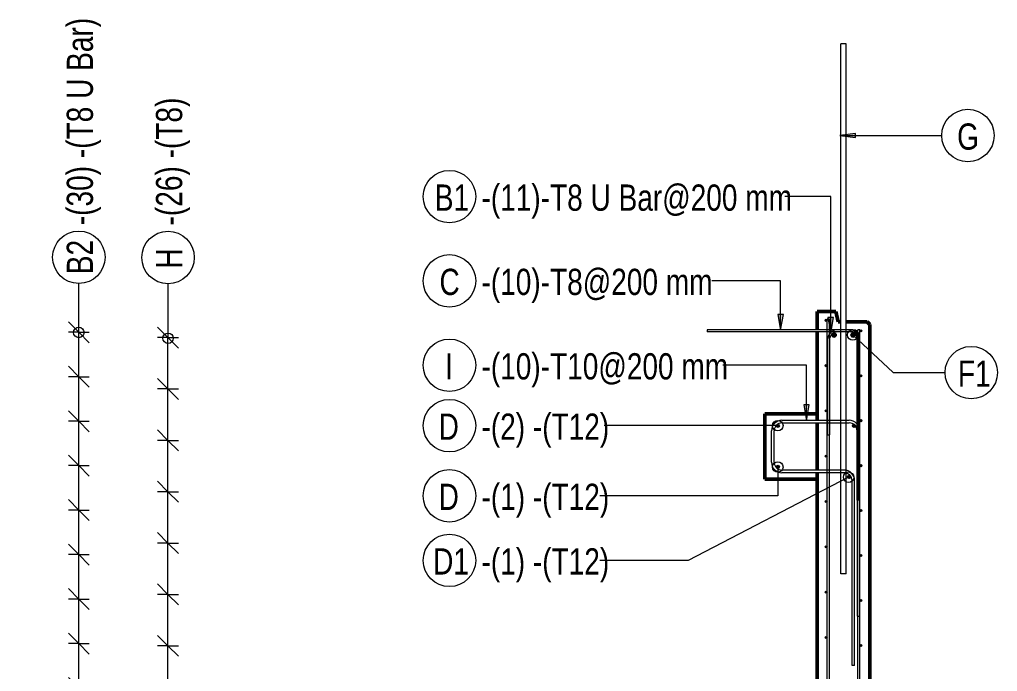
# Model space of a CAD drawing. Header units: millimetres. Extents: x 15382 to 36280, y -2060 to 13564.
# Drawn here: x 22107 to 25838, y 2328 to 4812 of the extents above; entities that cross this region are included whole.
import ezdxf

# ---------------------------------------------------------------- set-up
doc = ezdxf.new("R2010")
doc.units = ezdxf.units.MM
for name, color, linetype, lineweight in [('A-ANNO-DIMS', 211, 'Continuous', 9), ('A-ANNO-DIMS-40', 211, 'Continuous', 9), ('A-WALL', 113, 'Continuous', 25), ('S-BEAM', 12, 'Continuous', 18), ('S-RBAR', 171, 'Continuous', 18), ('S-RBAR-IDEN', 171, 'Continuous', 9)]:
    doc.layers.add(name, color=color, linetype=linetype, lineweight=lineweight)
doc.styles.add('Arial_1', font='arial.ttf', dxfattribs={"height": 95.25})
doc.styles.add('Nirmala UI Semilight', font='NirmalaS.ttf', dxfattribs={"width": 0.8, "height": 100})
doc.dimstyles.new('Arrow_Filled_-_2_5_NI_UI', dxfattribs={"dimscale": 304.8, "dimtxt": 104.736395, "dimasz": 0.262467, "dimexe": 0.131234, "dimexo": 0.0625, "dimgap": 0.131234, "dimtad": 1, "dimdec": 0, "dimzin": 0, "dimdsep": 46, "dimtxsty": 'Nirmala UI Semilight', "dimblk1": 'OBLIQUE', "dimblk2": 'OBLIQUE', "dimsah": 1, "dimcen": 0.09, "dimazin": 0, "dimtfac": 1, "dimtdec": 4, "dimtix": 1, "dimtmove": 0, "dimatfit": 3, "dimfxl": 0.131234, "dimfxlon": 1, "dimtvp": 1, "dimtolj": 1, "dimtzin": 0, "dimarcsym": 2})
doc.dimstyles.new('Arrow_Filled_-_2_5_NI_UI_1', dxfattribs={"dimscale": 304.8, "dimtxt": 104.736395, "dimasz": 0.262467, "dimexe": 0.131234, "dimexo": 0.0625, "dimgap": 0.131234, "dimtad": 1, "dimdec": 0, "dimzin": 0, "dimdsep": 46, "dimtxsty": 'Arial_1', "dimblk1": 'OBLIQUE', "dimblk2": 'OBLIQUE', "dimsah": 1, "dimcen": 0.09, "dimazin": 0, "dimtfac": 1, "dimtdec": 4, "dimtix": 1, "dimtmove": 0, "dimatfit": 3, "dimfxl": 0.131234, "dimfxlon": 1, "dimtvp": 1, "dimtolj": 1, "dimtzin": 0, "dimarcsym": 2})

# ---------------------------------------------------------------- blocks, each defined once
blk = doc.blocks.new('M_Rectangular Corbel - M_Rectangular Corbel-1451328-Elevation Right 1')
at = {"layer": 'S-BEAM', "lineweight": 50}
for p, q in [((12913.8, 3310), (12713.8, 3310)), ((12713.8, 3310), (12713.8, 3060)), ((12913.8, 3285), (12913.8, 3310)), ((12913.8, 3095), (12913.8, 3275)), ((12713.8, 3060), (12913.8, 3060)), ((12913.8, 3060), (12913.8, 3085))]:
    blk.add_line(p, q, dxfattribs=at)
blk = doc.blocks.new('DIMBLOCK58-Elevation Front 1')
at = {"layer": 'A-ANNO-DIMS-40'}
for p, q in [((22333, 2434), (22293, 2474)), ((22333, 2434), (22293, 2434)), ((22333, 2264.5), (22333, 2434)), ((22333, 2434), (22373, 2394)), ((22333, 2434), (22373, 2434)), ((22333, 2264.5), (22293, 2304.5)), ((22333, 2264.5), (22293, 2264.5)), ((22333, 2264.5), (22373, 2224.5)), ((22333, 2264.5), (22373, 2264.5))]:
    blk.add_line(p, q, dxfattribs=at)
blk = doc.blocks.new('_Oblique')
at = {"color": 0, "linetype": 'ByBlock', "lineweight": -2}
blk.add_line((-0.5, -0.5), (0.5, 0.5), dxfattribs=at)
blk = doc.blocks.new('DIMBLOCK59-Elevation Front 1')
at = {"layer": 'A-ANNO-DIMS-40'}
for p, q in [((22333, 2603.5), (22293, 2643.5)), ((22333, 2603.5), (22293, 2603.5)), ((22333, 2434), (22333, 2603.5)), ((22333, 2603.5), (22373, 2563.5)), ((22333, 2603.5), (22373, 2603.5)), ((22333, 2434), (22293, 2474)), ((22333, 2434), (22293, 2434)), ((22333, 2434), (22373, 2394)), ((22333, 2434), (22373, 2434))]:
    blk.add_line(p, q, dxfattribs=at)
blk = doc.blocks.new('DIMBLOCK60-Elevation Front 1')
at = {"layer": 'A-ANNO-DIMS-40'}
for p, q in [((22333, 2773), (22293, 2813)), ((22333, 2773), (22293, 2773)), ((22333, 2603.5), (22333, 2773)), ((22333, 2773), (22373, 2733)), ((22333, 2773), (22373, 2773)), ((22333, 2603.5), (22293, 2643.5)), ((22333, 2603.5), (22293, 2603.5)), ((22333, 2603.5), (22373, 2563.5)), ((22333, 2603.5), (22373, 2603.5))]:
    blk.add_line(p, q, dxfattribs=at)
blk = doc.blocks.new('DIMBLOCK61-Elevation Front 1')
at = {"layer": 'A-ANNO-DIMS-40'}
for p, q in [((22333, 2942.5), (22293, 2982.5)), ((22333, 2942.5), (22293, 2942.5)), ((22333, 2773), (22333, 2942.5)), ((22333, 2942.5), (22373, 2902.5)), ((22333, 2942.5), (22373, 2942.5)), ((22333, 2773), (22293, 2813)), ((22333, 2773), (22293, 2773)), ((22333, 2773), (22373, 2733)), ((22333, 2773), (22373, 2773))]:
    blk.add_line(p, q, dxfattribs=at)
blk = doc.blocks.new('DIMBLOCK62-Elevation Front 1')
at = {"layer": 'A-ANNO-DIMS-40'}
for p, q in [((22333, 3112), (22293, 3152)), ((22333, 3112), (22293, 3112)), ((22333, 2942.5), (22333, 3112)), ((22333, 3112), (22373, 3072)), ((22333, 3112), (22373, 3112)), ((22333, 2942.5), (22293, 2982.5)), ((22333, 2942.5), (22293, 2942.5)), ((22333, 2942.5), (22373, 2902.5)), ((22333, 2942.5), (22373, 2942.5))]:
    blk.add_line(p, q, dxfattribs=at)
blk = doc.blocks.new('DIMBLOCK63-Elevation Front 1')
at = {"layer": 'A-ANNO-DIMS-40'}
for p, q in [((22333, 3281.5), (22293, 3321.5)), ((22333, 3281.5), (22293, 3281.5)), ((22333, 3112), (22333, 3281.5)), ((22333, 3281.5), (22373, 3241.5)), ((22333, 3281.5), (22373, 3281.5)), ((22333, 3112), (22293, 3152)), ((22333, 3112), (22293, 3112)), ((22333, 3112), (22373, 3072)), ((22333, 3112), (22373, 3112))]:
    blk.add_line(p, q, dxfattribs=at)
blk = doc.blocks.new('DIMBLOCK64-Elevation Front 1')
at = {"layer": 'A-ANNO-DIMS-40'}
for p, q in [((22333, 3451), (22293, 3491)), ((22333, 3451), (22293, 3451)), ((22333, 3281.5), (22333, 3451)), ((22333, 3451), (22373, 3411)), ((22333, 3451), (22373, 3451)), ((22333, 3281.5), (22293, 3321.5)), ((22333, 3281.5), (22293, 3281.5)), ((22333, 3281.5), (22373, 3241.5)), ((22333, 3281.5), (22373, 3281.5))]:
    blk.add_line(p, q, dxfattribs=at)
blk = doc.blocks.new('DIMBLOCK65-Elevation Front 1')
at = {"layer": 'A-ANNO-DIMS-40'}
for p, q in [((22333, 3620.5), (22293, 3660.5)), ((22333, 3620.5), (22293, 3620.5)), ((22333, 3451), (22333, 3620.5)), ((22333, 3620.5), (22373, 3580.5)), ((22333, 3620.5), (22373, 3620.5)), ((22333, 3451), (22293, 3491)), ((22333, 3451), (22293, 3451)), ((22333, 3451), (22373, 3411)), ((22333, 3451), (22373, 3451))]:
    blk.add_line(p, q, dxfattribs=at)
blk = doc.blocks.new('DIMBLOCK66-Elevation Front 1')
at = {"layer": 'A-ANNO-DIMS-40'}
for p, q in [((22333, 3620.5), (22293, 3660.5)), ((22333, 3620.5), (22293, 3620.5)), ((22333, -1295), (22333, 3620.5)), ((22333, 3451), (22333, 3620.5)), ((22333, 3620.5), (22373, 3580.5)), ((22333, 3620.5), (22373, 3620.5)), ((22333, 3451), (22293, 3491)), ((22333, 3451), (22293, 3451)), ((22333, 3281.5), (22333, 3451)), ((22333, 3451), (22373, 3411)), ((22333, 3451), (22373, 3451)), ((22333, 3281.5), (22293, 3321.5)), ((22333, 3281.5), (22293, 3281.5)), ((22333, 3112), (22333, 3281.5)), ((22333, 3281.5), (22373, 3241.5)), ((22333, 3281.5), (22373, 3281.5)), ((22333, 3112), (22293, 3152)), ((22333, 3112), (22293, 3112)), ((22333, 2942.5), (22333, 3112)), ((22333, 3112), (22373, 3072)), ((22333, 3112), (22373, 3112)), ((22333, 2942.5), (22293, 2982.5)), ((22333, 2942.5), (22293, 2942.5)), ((22333, 2773), (22333, 2942.5)), ((22333, 2942.5), (22373, 2902.5)), ((22333, 2942.5), (22373, 2942.5)), ((22333, 2773), (22293, 2813)), ((22333, 2773), (22293, 2773)), ((22333, 2603.5), (22333, 2773)), ((22333, 2773), (22373, 2733)), ((22333, 2773), (22373, 2773)), ((22333, 2603.5), (22293, 2643.5)), ((22333, 2603.5), (22293, 2603.5)), ((22333, 2434), (22333, 2603.5)), ((22333, 2603.5), (22373, 2563.5)), ((22333, 2603.5), (22373, 2603.5)), ((22333, 2434), (22293, 2474)), ((22333, 2434), (22293, 2434)), ((22333, 2264.5), (22333, 2434)), ((22333, 2434), (22373, 2394)), ((22333, 2434), (22373, 2434)), ((22333, 2264.5), (22293, 2304.5)), ((22333, 2264.5), (22293, 2264.5)), ((22333, 2095), (22333, 2264.5)), ((22333, 2264.5), (22373, 2224.5)), ((22333, 2264.5), (22373, 2264.5)), ((22333, 2095), (22293, 2135)), ((22333, 2095), (22293, 2095)), ((22333, 1925.5), (22333, 2095)), ((22333, 2095), (22373, 2055)), ((22333, 2095), (22373, 2095)), ((22333, 1925.5), (22293, 1965.5)), ((22333, 1925.5), (22293, 1925.5)), ((22333, 1756), (22333, 1925.5)), ((22333, 1925.5), (22373, 1885.5)), ((22333, 1925.5), (22373, 1925.5)), ((22333, 1756), (22293, 1796)), ((22333, 1756), (22293, 1756)), ((22333, 1586.5), (22333, 1756)), ((22333, 1756), (22373, 1716)), ((22333, 1756), (22373, 1756)), ((22333, 1586.5), (22293, 1626.5)), ((22333, 1586.5), (22293, 1586.5)), ((22333, 1417), (22333, 1586.5)), ((22333, 1586.5), (22373, 1546.5)), ((22333, 1586.5), (22373, 1586.5)), ((22333, 1417), (22293, 1457)), ((22333, 1417), (22293, 1417)), ((22333, 1247.5), (22333, 1417)), ((22333, 1417), (22373, 1377)), ((22333, 1417), (22373, 1417)), ((22333, 1247.5), (22293, 1287.5)), ((22333, 1247.5), (22293, 1247.5)), ((22333, 1078), (22333, 1247.5)), ((22333, 1247.5), (22373, 1207.5)), ((22333, 1247.5), (22373, 1247.5)), ((22333, 1078), (22293, 1118)), ((22333, 1078), (22293, 1078)), ((22333, 908.5), (22333, 1078)), ((22333, 1078), (22373, 1038)), ((22333, 1078), (22373, 1078)), ((22333, 908.5), (22293, 948.5)), ((22333, 908.5), (22293, 908.5)), ((22333, 739), (22333, 908.5)), ((22333, 908.5), (22373, 868.5)), ((22333, 908.5), (22373, 908.5)), ((22333, 739), (22293, 779)), ((22333, 739), (22293, 739)), ((22333, 569.5), (22333, 739)), ((22333, 739), (22373, 699)), ((22333, 739), (22373, 739)), ((22333, 569.5), (22293, 609.5)), ((22333, 569.5), (22293, 569.5)), ((22333, 400), (22333, 569.5)), ((22333, 569.5), (22373, 529.5)), ((22333, 569.5), (22373, 569.5)), ((22333, 400), (22293, 440)), ((22333, 400), (22293, 400)), ((22333, 230.5), (22333, 400)), ((22333, 400), (22373, 360)), ((22333, 400), (22373, 400)), ((22333, 230.5), (22293, 270.5)), ((22333, 230.5), (22293, 230.5)), ((22333, 61), (22333, 230.5)), ((22333, 230.5), (22373, 190.5)), ((22333, 230.5), (22373, 230.5)), ((22333, 61), (22293, 101)), ((22333, 61), (22293, 61)), ((22333, -108.5), (22333, 61)), ((22333, 61), (22373, 21)), ((22333, 61), (22373, 61)), ((22333, -108.5), (22293, -68.5)), ((22333, -108.5), (22293, -108.5)), ((22333, -278), (22333, -108.5)), ((22333, -108.5), (22373, -148.5)), ((22333, -108.5), (22373, -108.5)), ((22333, -278), (22293, -238)), ((22333, -278), (22293, -278)), ((22333, -447.5), (22333, -278)), ((22333, -278), (22373, -318)), ((22333, -278), (22373, -278)), ((22333, -447.5), (22293, -407.5)), ((22333, -447.5), (22293, -447.5)), ((22333, -617), (22333, -447.5)), ((22333, -447.5), (22373, -487.5)), ((22333, -447.5), (22373, -447.5)), ((22333, -617), (22293, -577)), ((22333, -617), (22293, -617)), ((22333, -786.5), (22333, -617)), ((22333, -617), (22373, -657)), ((22333, -617), (22373, -617)), ((22333, -786.5), (22293, -746.5)), ((22333, -786.5), (22293, -786.5)), ((22333, -956), (22333, -786.5)), ((22333, -786.5), (22373, -826.5)), ((22333, -786.5), (22373, -786.5)), ((22333, -956), (22293, -916)), ((22333, -956), (22293, -956)), ((22333, -1125.5), (22333, -956)), ((22333, -956), (22373, -996)), ((22333, -956), (22373, -956)), ((22333, -1125.5), (22293, -1085.5)), ((22333, -1125.5), (22293, -1125.5)), ((22333, -1295), (22333, -1125.5)), ((22333, -1125.5), (22373, -1165.5)), ((22333, -1125.5), (22373, -1125.5)), ((22333, -1295), (22293, -1255)), ((22333, -1295), (22293, -1295)), ((22333, -1295), (22373, -1335)), ((22333, -1295), (22373, -1295))]:
    blk.add_line(p, q, dxfattribs=at)
blk = doc.blocks.new('_None')
blk = doc.blocks.new('DIMBLOCK85-Elevation Front 1')
at = {"layer": 'A-ANNO-DIMS-40'}
for p, q in [((22673.1, 2425.2), (22633.1, 2465.2)), ((22673.1, 2425.2), (22633.1, 2425.2)), ((22673.1, 2229.4), (22673.1, 2425.2)), ((22673.1, 2425.2), (22713.1, 2385.2)), ((22673.1, 2425.2), (22713.1, 2425.2)), ((22673.1, 2229.4), (22633.1, 2269.4)), ((22673.1, 2229.4), (22633.1, 2229.4)), ((22673.1, 2229.4), (22713.1, 2189.4)), ((22673.1, 2229.4), (22713.1, 2229.4))]:
    blk.add_line(p, q, dxfattribs=at)
blk = doc.blocks.new('DIMBLOCK86-Elevation Front 1')
at = {"layer": 'A-ANNO-DIMS-40'}
for p, q in [((22673.1, 2621), (22633.1, 2661)), ((22673.1, 2621), (22633.1, 2621)), ((22673.1, 2425.2), (22673.1, 2621)), ((22673.1, 2621), (22713.1, 2581)), ((22673.1, 2621), (22713.1, 2621)), ((22673.1, 2425.2), (22633.1, 2465.2)), ((22673.1, 2425.2), (22633.1, 2425.2)), ((22673.1, 2425.2), (22713.1, 2385.2)), ((22673.1, 2425.2), (22713.1, 2425.2))]:
    blk.add_line(p, q, dxfattribs=at)
blk = doc.blocks.new('DIMBLOCK87-Elevation Front 1')
at = {"layer": 'A-ANNO-DIMS-40'}
for p, q in [((22673.1, 2816.8), (22633.1, 2856.8)), ((22673.1, 2816.8), (22633.1, 2816.8)), ((22673.1, 2621), (22673.1, 2816.8)), ((22673.1, 2816.8), (22713.1, 2776.8)), ((22673.1, 2816.8), (22713.1, 2816.8)), ((22673.1, 2621), (22633.1, 2661)), ((22673.1, 2621), (22633.1, 2621)), ((22673.1, 2621), (22713.1, 2581)), ((22673.1, 2621), (22713.1, 2621))]:
    blk.add_line(p, q, dxfattribs=at)
blk = doc.blocks.new('DIMBLOCK88-Elevation Front 1')
at = {"layer": 'A-ANNO-DIMS-40'}
for p, q in [((22673.1, 3012.6), (22633.1, 3052.6)), ((22673.1, 3012.6), (22633.1, 3012.6)), ((22673.1, 2816.8), (22673.1, 3012.6)), ((22673.1, 3012.6), (22713.1, 2972.6)), ((22673.1, 3012.6), (22713.1, 3012.6)), ((22673.1, 2816.8), (22633.1, 2856.8)), ((22673.1, 2816.8), (22633.1, 2816.8)), ((22673.1, 2816.8), (22713.1, 2776.8)), ((22673.1, 2816.8), (22713.1, 2816.8))]:
    blk.add_line(p, q, dxfattribs=at)
blk = doc.blocks.new('DIMBLOCK89-Elevation Front 1')
at = {"layer": 'A-ANNO-DIMS-40'}
for p, q in [((22673.1, 3208.4), (22633.1, 3248.4)), ((22673.1, 3208.4), (22633.1, 3208.4)), ((22673.1, 3012.6), (22673.1, 3208.4)), ((22673.1, 3208.4), (22713.1, 3168.4)), ((22673.1, 3208.4), (22713.1, 3208.4)), ((22673.1, 3012.6), (22633.1, 3052.6)), ((22673.1, 3012.6), (22633.1, 3012.6)), ((22673.1, 3012.6), (22713.1, 2972.6)), ((22673.1, 3012.6), (22713.1, 3012.6))]:
    blk.add_line(p, q, dxfattribs=at)
blk = doc.blocks.new('DIMBLOCK90-Elevation Front 1')
at = {"layer": 'A-ANNO-DIMS-40'}
for p, q in [((22673.1, 3404.2), (22633.1, 3444.2)), ((22673.1, 3404.2), (22633.1, 3404.2)), ((22673.1, 3208.4), (22673.1, 3404.2)), ((22673.1, 3404.2), (22713.1, 3364.2)), ((22673.1, 3404.2), (22713.1, 3404.2)), ((22673.1, 3208.4), (22633.1, 3248.4)), ((22673.1, 3208.4), (22633.1, 3208.4)), ((22673.1, 3208.4), (22713.1, 3168.4)), ((22673.1, 3208.4), (22713.1, 3208.4))]:
    blk.add_line(p, q, dxfattribs=at)
blk = doc.blocks.new('DIMBLOCK91-Elevation Front 1')
at = {"layer": 'A-ANNO-DIMS-40'}
for p, q in [((22673.1, 3600), (22633.1, 3640)), ((22673.1, 3600), (22633.1, 3600)), ((22673.1, 3404.2), (22673.1, 3600)), ((22673.1, 3600), (22713.1, 3560)), ((22673.1, 3600), (22713.1, 3600)), ((22673.1, 3404.2), (22633.1, 3444.2)), ((22673.1, 3404.2), (22633.1, 3404.2)), ((22673.1, 3404.2), (22713.1, 3364.2)), ((22673.1, 3404.2), (22713.1, 3404.2))]:
    blk.add_line(p, q, dxfattribs=at)
blk = doc.blocks.new('DIMBLOCK92-Elevation Front 1')
at = {"layer": 'A-ANNO-DIMS-40'}
for p, q in [((22673.1, 3600), (22633.1, 3640)), ((22673.1, 3600), (22633.1, 3600)), ((22673.1, -1295), (22673.1, 3600)), ((22673.1, 3404.2), (22673.1, 3600)), ((22673.1, 3600), (22713.1, 3560)), ((22673.1, 3600), (22713.1, 3600)), ((22673.1, 3404.2), (22633.1, 3444.2)), ((22673.1, 3404.2), (22633.1, 3404.2)), ((22673.1, 3208.4), (22673.1, 3404.2)), ((22673.1, 3404.2), (22713.1, 3364.2)), ((22673.1, 3404.2), (22713.1, 3404.2)), ((22673.1, 3208.4), (22633.1, 3248.4)), ((22673.1, 3208.4), (22633.1, 3208.4)), ((22673.1, 3012.6), (22673.1, 3208.4)), ((22673.1, 3208.4), (22713.1, 3168.4)), ((22673.1, 3208.4), (22713.1, 3208.4)), ((22673.1, 3012.6), (22633.1, 3052.6)), ((22673.1, 3012.6), (22633.1, 3012.6)), ((22673.1, 2816.8), (22673.1, 3012.6)), ((22673.1, 3012.6), (22713.1, 2972.6)), ((22673.1, 3012.6), (22713.1, 3012.6)), ((22673.1, 2816.8), (22633.1, 2856.8)), ((22673.1, 2816.8), (22633.1, 2816.8)), ((22673.1, 2621), (22673.1, 2816.8)), ((22673.1, 2816.8), (22713.1, 2776.8)), ((22673.1, 2816.8), (22713.1, 2816.8)), ((22673.1, 2621), (22633.1, 2661)), ((22673.1, 2621), (22633.1, 2621)), ((22673.1, 2425.2), (22673.1, 2621)), ((22673.1, 2621), (22713.1, 2581)), ((22673.1, 2621), (22713.1, 2621)), ((22673.1, 2425.2), (22633.1, 2465.2)), ((22673.1, 2425.2), (22633.1, 2425.2)), ((22673.1, 2229.4), (22673.1, 2425.2)), ((22673.1, 2425.2), (22713.1, 2385.2)), ((22673.1, 2425.2), (22713.1, 2425.2)), ((22673.1, 2229.4), (22633.1, 2269.4)), ((22673.1, 2229.4), (22633.1, 2229.4)), ((22673.1, 2033.6), (22673.1, 2229.4)), ((22673.1, 2229.4), (22713.1, 2189.4)), ((22673.1, 2229.4), (22713.1, 2229.4)), ((22673.1, 2033.6), (22633.1, 2073.6)), ((22673.1, 2033.6), (22633.1, 2033.6)), ((22673.1, 1837.8), (22673.1, 2033.6)), ((22673.1, 2033.6), (22713.1, 1993.6)), ((22673.1, 2033.6), (22713.1, 2033.6)), ((22673.1, 1837.8), (22633.1, 1877.8)), ((22673.1, 1837.8), (22633.1, 1837.8)), ((22673.1, 1642), (22673.1, 1837.8)), ((22673.1, 1837.8), (22713.1, 1797.8)), ((22673.1, 1837.8), (22713.1, 1837.8)), ((22673.1, 1642), (22633.1, 1682)), ((22673.1, 1642), (22633.1, 1642)), ((22673.1, 1446.2), (22673.1, 1642)), ((22673.1, 1642), (22713.1, 1602)), ((22673.1, 1642), (22713.1, 1642)), ((22673.1, 1446.2), (22633.1, 1486.2)), ((22673.1, 1446.2), (22633.1, 1446.2)), ((22673.1, 1250.4), (22673.1, 1446.2)), ((22673.1, 1446.2), (22713.1, 1406.2)), ((22673.1, 1446.2), (22713.1, 1446.2)), ((22673.1, 1250.4), (22633.1, 1290.4)), ((22673.1, 1250.4), (22633.1, 1250.4)), ((22673.1, 1054.6), (22673.1, 1250.4)), ((22673.1, 1250.4), (22713.1, 1210.4)), ((22673.1, 1250.4), (22713.1, 1250.4)), ((22673.1, 1054.6), (22633.1, 1094.6)), ((22673.1, 1054.6), (22633.1, 1054.6)), ((22673.1, 858.8), (22673.1, 1054.6)), ((22673.1, 1054.6), (22713.1, 1014.6)), ((22673.1, 1054.6), (22713.1, 1054.6)), ((22673.1, 858.8), (22633.1, 898.8)), ((22673.1, 858.8), (22633.1, 858.8)), ((22673.1, 663), (22673.1, 858.8)), ((22673.1, 858.8), (22713.1, 818.8)), ((22673.1, 858.8), (22713.1, 858.8)), ((22673.1, 663), (22633.1, 703)), ((22673.1, 663), (22633.1, 663)), ((22673.1, 467.2), (22673.1, 663)), ((22673.1, 663), (22713.1, 623)), ((22673.1, 663), (22713.1, 663)), ((22673.1, 467.2), (22633.1, 507.2)), ((22673.1, 467.2), (22633.1, 467.2)), ((22673.1, 271.4), (22673.1, 467.2)), ((22673.1, 467.2), (22713.1, 427.2)), ((22673.1, 467.2), (22713.1, 467.2)), ((22673.1, 271.4), (22633.1, 311.4)), ((22673.1, 271.4), (22633.1, 271.4)), ((22673.1, 75.6), (22673.1, 271.4)), ((22673.1, 271.4), (22713.1, 231.4)), ((22673.1, 271.4), (22713.1, 271.4)), ((22673.1, 75.6), (22633.1, 115.6)), ((22673.1, 75.6), (22633.1, 75.6)), ((22673.1, -120.2), (22673.1, 75.6)), ((22673.1, 75.6), (22713.1, 35.6)), ((22673.1, 75.6), (22713.1, 75.6)), ((22673.1, -120.2), (22633.1, -80.2)), ((22673.1, -120.2), (22633.1, -120.2)), ((22673.1, -316), (22673.1, -120.2)), ((22673.1, -120.2), (22713.1, -160.2)), ((22673.1, -120.2), (22713.1, -120.2)), ((22673.1, -316), (22633.1, -276)), ((22673.1, -316), (22633.1, -316)), ((22673.1, -511.8), (22673.1, -316)), ((22673.1, -316), (22713.1, -356)), ((22673.1, -316), (22713.1, -316)), ((22673.1, -511.8), (22633.1, -471.8)), ((22673.1, -511.8), (22633.1, -511.8)), ((22673.1, -707.6), (22673.1, -511.8)), ((22673.1, -511.8), (22713.1, -551.8)), ((22673.1, -511.8), (22713.1, -511.8)), ((22673.1, -707.6), (22633.1, -667.6)), ((22673.1, -707.6), (22633.1, -707.6)), ((22673.1, -903.4), (22673.1, -707.6)), ((22673.1, -707.6), (22713.1, -747.6)), ((22673.1, -707.6), (22713.1, -707.6)), ((22673.1, -903.4), (22633.1, -863.4)), ((22673.1, -903.4), (22633.1, -903.4)), ((22673.1, -1099.2), (22673.1, -903.4)), ((22673.1, -903.4), (22713.1, -943.4)), ((22673.1, -903.4), (22713.1, -903.4)), ((22673.1, -1099.2), (22633.1, -1059.2)), ((22673.1, -1099.2), (22633.1, -1099.2)), ((22673.1, -1295), (22673.1, -1099.2)), ((22673.1, -1099.2), (22713.1, -1139.2)), ((22673.1, -1099.2), (22713.1, -1099.2)), ((22673.1, -1295), (22633.1, -1255)), ((22673.1, -1295), (22633.1, -1295)), ((22673.1, -1295), (22713.1, -1335)), ((22673.1, -1295), (22713.1, -1295))]:
    blk.add_line(p, q, dxfattribs=at)
blk = doc.blocks.new('M_Rebar Tag_rfa MARK - DOT 1 MM-794228-Elevation Front 1')
at = {"layer": 'S-RBAR-IDEN'}
blk.add_circle((17312.2, -1959.5), 100, dxfattribs=at)
blk = doc.blocks.new('M_Rebar Tag_rfa MARK - DOT 1 MM-794228-Elevation Right 1')
at = {"layer": 'S-RBAR-IDEN'}
blk.add_circle((11510.3, 3264.5), 100, dxfattribs=at)
blk = doc.blocks.new('M_Rebar Tag_rfa Dimension - ARROW-793927-Elevation Right 1')
at = {"layer": 'S-RBAR-IDEN'}
blk.add_circle((13488.4, 1852.2), 100, dxfattribs=at)
blk = doc.blocks.new('M_Rebar Tag_rfa MARK - ARROW-794226-Elevation Right 1')
at = {"layer": 'S-RBAR-IDEN'}
blk.add_circle((13488.4, 4370.3), 100, dxfattribs=at)

msp = doc.modelspace()

# ---------------------------------------------------------------- hatches: boundary and pattern name
at = {"layer": 'S-RBAR'}
for points in [[(25184.6, 3662), (25188.6, 3666), (25184.6, 3670), (25180.6, 3666)], [(25316.6, 3622), (25320.6, 3626), (25316.6, 3630), (25312.6, 3626)], [(25217.2, 3601.9), (25222.7, 3609.5), (25217.2, 3617.1), (25208.3, 3614.2), (25208.3, 3604.8)], [(25289, 3601.9), (25294.6, 3609.5), (25289, 3617.1), (25280.1, 3614.2), (25280.1, 3604.8)], [(25184.6, 3489.3), (25188.6, 3493.3), (25184.6, 3497.3), (25180.8, 3493.1)], [(25316.6, 3450.7), (25320.6, 3454.7), (25316.6, 3458.7), (25312.6, 3454.7)], [(25184.6, 3316.6), (25188.6, 3320.6), (25184.6, 3324.6), (25180.6, 3320.6)], [(25316.6, 3279.3), (25320.6, 3283.3), (25316.6, 3287.3), (25312.6, 3283.3)], [(25000, 3257.7), (25006, 3263.7), (25000, 3269.7), (24994, 3263.7)], [(25290.6, 3257.7), (25296.6, 3263.7), (25290.6, 3269.7), (25284.6, 3263.7)], [(25184.6, 3143.8), (25188.6, 3147.8), (25184.6, 3151.8), (25180.6, 3147.8)], [(25000, 3101.1), (25006, 3107.1), (25000, 3113.1), (24994, 3107.1)], [(25316.6, 3108), (25320.6, 3112), (25316.6, 3116), (25312.6, 3112)], [(25272.3, 3062.8), (25278.3, 3068.8), (25272.3, 3074.8), (25266.3, 3068.8)], [(25272.3, 3062.8), (25278.3, 3068.8), (25272.3, 3074.8), (25266.3, 3068.8)], [(25184.6, 2971.1), (25188.6, 2975.1), (25184.6, 2979.1), (25180.6, 2975.1)], [(25316.6, 2936.6), (25320.6, 2940.6), (25316.6, 2944.6), (25312.6, 2940.6)], [(25184.6, 2798.4), (25188.6, 2802.4), (25184.6, 2806.4), (25180.6, 2802.4)], [(25316.6, 2765.3), (25320.6, 2769.3), (25316.6, 2773.3), (25312.6, 2769.3)], [(25184.6, 2625.7), (25188.6, 2629.7), (25184.6, 2633.7), (25180.6, 2629.7)], [(25316.6, 2593.9), (25320.6, 2597.9), (25316.6, 2601.9), (25312.6, 2597.9)], [(25184.6, 2452.9), (25188.6, 2456.9), (25184.6, 2460.9), (25180.6, 2456.9)], [(25316.6, 2422.6), (25320.6, 2426.6), (25316.6, 2430.6), (25312.6, 2426.6)]]:
    msp.add_hatch(color=256, dxfattribs=at).paths.add_polyline_path(points)
h = msp.add_hatch(color=256, dxfattribs=at)
edge = h.paths.add_edge_path()
edge.add_arc((25184.6, 3666), 4, 0, 360)
h = msp.add_hatch(color=256, dxfattribs=at)
edge = h.paths.add_edge_path()
edge.add_arc((25316.6, 3626), 4, 0, 360)
h = msp.add_hatch(color=256, dxfattribs=at)
edge = h.paths.add_edge_path()
edge.add_arc((25214.7, 3609.5), 8, 0, 360)
h = msp.add_hatch(color=256, dxfattribs=at)
edge = h.paths.add_edge_path()
edge.add_arc((25286.6, 3609.5), 8, 0, 360)
h = msp.add_hatch(color=256, dxfattribs=at)
edge = h.paths.add_edge_path()
edge.add_arc((25184.6, 3493.3), 4, 0, 360)
h = msp.add_hatch(color=256, dxfattribs=at)
edge = h.paths.add_edge_path()
edge.add_arc((25316.6, 3454.7), 4, 0, 360)
h = msp.add_hatch(color=256, dxfattribs=at)
edge = h.paths.add_edge_path()
edge.add_arc((25184.6, 3320.6), 4, 0, 360)
h = msp.add_hatch(color=256, dxfattribs=at)
edge = h.paths.add_edge_path()
edge.add_arc((25316.6, 3283.3), 4, 0, 360)
h = msp.add_hatch(color=256, dxfattribs=at)
edge = h.paths.add_edge_path()
edge.add_arc((25000, 3263.7), 6, 0, 360)
h = msp.add_hatch(color=256, dxfattribs=at)
edge = h.paths.add_edge_path()
edge.add_arc((25290.6, 3263.7), 6, 0, 360)
h = msp.add_hatch(color=256, dxfattribs=at)
edge = h.paths.add_edge_path()
edge.add_arc((25184.6, 3147.8), 4, 0, 360)
h = msp.add_hatch(color=256, dxfattribs=at)
edge = h.paths.add_edge_path()
edge.add_arc((25000, 3107.1), 6, 0, 360)
h = msp.add_hatch(color=256, dxfattribs=at)
edge = h.paths.add_edge_path()
edge.add_arc((25316.6, 3112), 4, 0, 360)
h = msp.add_hatch(color=256, dxfattribs=at)
edge = h.paths.add_edge_path()
edge.add_arc((25272.3, 3068.8), 6, 0, 360)
h = msp.add_hatch(color=256, dxfattribs=at)
edge = h.paths.add_edge_path()
edge.add_arc((25272.3, 3068.8), 6, 0, 360)
h = msp.add_hatch(color=256, dxfattribs=at)
edge = h.paths.add_edge_path()
edge.add_arc((25184.6, 2975.1), 4, 0, 360)
h = msp.add_hatch(color=256, dxfattribs=at)
edge = h.paths.add_edge_path()
edge.add_arc((25316.6, 2940.6), 4, 0, 360)
h = msp.add_hatch(color=256, dxfattribs=at)
edge = h.paths.add_edge_path()
edge.add_arc((25184.6, 2802.4), 4, 0, 360)
h = msp.add_hatch(color=256, dxfattribs=at)
edge = h.paths.add_edge_path()
edge.add_arc((25316.6, 2769.3), 4, 0, 360)
h = msp.add_hatch(color=256, dxfattribs=at)
edge = h.paths.add_edge_path()
edge.add_arc((25184.6, 2629.7), 4, 0, 360)
h = msp.add_hatch(color=256, dxfattribs=at)
edge = h.paths.add_edge_path()
edge.add_arc((25316.6, 2597.9), 4, 0, 360)
h = msp.add_hatch(color=256, dxfattribs=at)
edge = h.paths.add_edge_path()
edge.add_arc((25184.6, 2456.9), 4, 0, 360)
h = msp.add_hatch(color=256, dxfattribs=at)
edge = h.paths.add_edge_path()
edge.add_arc((25316.6, 2426.6), 4, 0, 360)
at = {"layer": 'S-RBAR-IDEN'}
for points in [[(25236.8, 4370.3), (25296.8, 4362.4), (25296.8, 4378.2)], [(25010.7, 3628.7), (25021.3, 3688.7), (25000.1, 3688.7)], [(25201.7, 3617.1), (25212.3, 3677.1), (25191.2, 3677.1)], [(25109.2, 3283.3), (25119.8, 3343.3), (25098.6, 3343.3)]]:
    msp.add_hatch(color=256, dxfattribs=at).paths.add_polyline_path(points)

# ---------------------------------------------------------------- linework, layer by layer
at = {"layer": 'A-WALL', "lineweight": 50}
for p, q in [((25220.6, 3700), (25150.6, 3700)), ((25150.6, 3700), (25150.6, 3630)), ((25230.6, 3660), (25220.6, 3700)), ((25240.6, 3660), (25230.6, 3660)), ((25341.1, 3660), (25260.6, 3660)), ((25350.6, 3650.4), (25341.1, 3660)), ((25150.6, 3622), (25150.6, 3285)), ((25350.6, 1771.1), (25350.6, 3650.4)), ((25150.6, 3275), (25150.6, 3095)), ((25150.6, 3085), (25150.6, -1395))]:
    msp.add_line(p, q, dxfattribs=at)
at = {"layer": 'S-RBAR'}
for p, q in [((25260.6, 4720), (25240.6, 4720)), ((25240.6, 2700), (25240.6, 4720)), ((25260.6, 2700), (25260.6, 4720)), ((25184.6, 3670), (25180.6, 3666)), ((25180.6, 3666), (25184.6, 3662)), ((25188.6, 3666), (25184.6, 3670)), ((25184.6, 3662), (25188.6, 3666)), ((25196.6, 3670), (25188.6, 3670)), ((25188.6, -1365), (25188.6, 3670)), ((25196.6, -1365), (25196.6, 3670)), ((25286.6, 3630), (24730.6, 3630)), ((24730.6, 3630), (24730.6, 3622)), ((25286.6, 3622), (24730.6, 3622)), ((25272.6, 3630), (25228.6, 3630)), ((25272.6, 3622), (25228.6, 3622)), ((25312.6, 3630), (25304.6, 3630)), ((25304.6, -1365), (25304.6, 3630)), ((25312.6, -1365), (25312.6, 3630)), ((25316.6, 3630), (25312.6, 3626)), ((25312.6, 3626), (25316.6, 3622)), ((25320.6, 3626), (25316.6, 3630)), ((25316.6, 3622), (25320.6, 3626)), ((25188.6, 3590), (25188.6, 3230)), ((25196.6, 3590), (25196.6, 3230)), ((25217.2, 3617.1), (25208.3, 3614.2)), ((25208.3, 3614.2), (25208.3, 3604.8)), ((25208.3, 3604.8), (25217.2, 3601.9)), ((25222.7, 3609.5), (25217.2, 3617.1)), ((25217.2, 3601.9), (25222.7, 3609.5)), ((25289, 3617.1), (25280.1, 3614.2)), ((25280.1, 3614.2), (25280.1, 3604.8)), ((25280.1, 3604.8), (25289, 3601.9)), ((25294.6, 3609.5), (25289, 3617.1)), ((25289, 3601.9), (25294.6, 3609.5)), ((25302.6, 2980.3), (25302.6, 3606)), ((25304.6, 3230), (25304.6, 3590)), ((25310.6, 2980.3), (25310.6, 3606)), ((25312.6, 3230), (25312.6, 3590)), ((25184.6, 3497.3), (25180.8, 3493.1)), ((25180.8, 3493.1), (25184.6, 3489.3)), ((25188.6, 3493.3), (25184.6, 3497.3)), ((25184.6, 3489.3), (25188.6, 3493.3)), ((25316.6, 3458.7), (25312.6, 3454.7)), ((25312.6, 3454.7), (25316.6, 3450.7)), ((25320.6, 3454.7), (25316.6, 3458.7)), ((25316.6, 3450.7), (25320.6, 3454.7)), ((25184.6, 3324.6), (25180.6, 3320.6)), ((25180.6, 3320.6), (25184.6, 3316.6)), ((25188.6, 3320.6), (25184.6, 3324.6)), ((25184.6, 3316.6), (25188.6, 3320.6)), ((25015.6, 3285), (25272, 3285)), ((25316.6, 3287.3), (25312.6, 3283.3)), ((25312.6, 3283.3), (25316.6, 3279.3)), ((25320.6, 3283.3), (25316.6, 3287.3)), ((25316.6, 3279.3), (25320.6, 3283.3)), ((25000, 3269.7), (24994, 3263.7)), ((24994, 3263.7), (25000, 3257.7)), ((25006, 3263.7), (25000, 3269.7)), ((25000, 3257.7), (25006, 3263.7)), ((25015.6, 3275), (25272, 3275)), ((25290.6, 3269.7), (25284.6, 3263.7)), ((25284.6, 3263.7), (25290.6, 3257.7)), ((25296.6, 3263.7), (25290.6, 3269.7)), ((25290.6, 3257.7), (25296.6, 3263.7)), ((24975.6, 3125), (24975.6, 3245)), ((24985.6, 3125), (24985.6, 3245)), ((25188.6, 3230), (25196.6, 3230)), ((25302, 3245), (25302, 2538.8)), ((25312.6, 3230), (25304.6, 3230)), ((25312, 3245), (25312, 2538.8)), ((25184.6, 3151.8), (25180.6, 3147.8)), ((25180.6, 3147.8), (25184.6, 3143.8)), ((25188.6, 3147.8), (25184.6, 3151.8)), ((25184.6, 3143.8), (25188.6, 3147.8)), ((25000, 3113.1), (24994, 3107.1)), ((24994, 3107.1), (25000, 3101.1)), ((25006, 3107.1), (25000, 3113.1)), ((25000, 3101.1), (25006, 3107.1)), ((25316.6, 3116), (25312.6, 3112)), ((25312.6, 3112), (25316.6, 3108)), ((25320.6, 3112), (25316.6, 3116)), ((25316.6, 3108), (25320.6, 3112)), ((25253, 3095), (25015.6, 3095)), ((25253, 3085), (25015.6, 3085)), ((25272.3, 3074.8), (25266.3, 3068.8)), ((25272.3, 3074.8), (25266.3, 3068.8)), ((25266.3, 3068.8), (25272.3, 3062.8)), ((25266.3, 3068.8), (25272.3, 3062.8)), ((25278.3, 3068.8), (25272.3, 3074.8)), ((25278.3, 3068.8), (25272.3, 3074.8)), ((25272.3, 3062.8), (25278.3, 3068.8)), ((25272.3, 3062.8), (25278.3, 3068.8)), ((25283, 2350.8), (25283, 3055)), ((25293, 2350.8), (25293, 3055)), ((25184.6, 2979.1), (25180.6, 2975.1)), ((25180.6, 2975.1), (25184.6, 2971.1)), ((25188.6, 2975.1), (25184.6, 2979.1)), ((25184.6, 2971.1), (25188.6, 2975.1)), ((25310.6, 2980.3), (25302.6, 2980.3)), ((25316.6, 2944.6), (25312.6, 2940.6)), ((25312.6, 2940.6), (25316.6, 2936.6)), ((25320.6, 2940.6), (25316.6, 2944.6)), ((25316.6, 2936.6), (25320.6, 2940.6)), ((25184.6, 2806.4), (25180.6, 2802.4)), ((25180.6, 2802.4), (25184.6, 2798.4)), ((25188.6, 2802.4), (25184.6, 2806.4)), ((25184.6, 2798.4), (25188.6, 2802.4)), ((25316.6, 2773.3), (25312.6, 2769.3)), ((25312.6, 2769.3), (25316.6, 2765.3)), ((25320.6, 2769.3), (25316.6, 2773.3)), ((25316.6, 2765.3), (25320.6, 2769.3)), ((25260.6, 2700), (25240.6, 2700)), ((25184.6, 2633.7), (25180.6, 2629.7)), ((25180.6, 2629.7), (25184.6, 2625.7)), ((25188.6, 2629.7), (25184.6, 2633.7)), ((25184.6, 2625.7), (25188.6, 2629.7)), ((25316.6, 2601.9), (25312.6, 2597.9)), ((25312.6, 2597.9), (25316.6, 2593.9)), ((25320.6, 2597.9), (25316.6, 2601.9)), ((25316.6, 2593.9), (25320.6, 2597.9)), ((25302, 2538.8), (25312, 2538.8)), ((25184.6, 2460.9), (25180.6, 2456.9)), ((25180.6, 2456.9), (25184.6, 2452.9)), ((25188.6, 2456.9), (25184.6, 2460.9)), ((25184.6, 2452.9), (25188.6, 2456.9)), ((25316.6, 2430.6), (25312.6, 2426.6)), ((25312.6, 2426.6), (25316.6, 2422.6)), ((25320.6, 2426.6), (25316.6, 2430.6)), ((25316.6, 2422.6), (25320.6, 2426.6)), ((25293, 2350.8), (25283, 2350.8))]:
    msp.add_line(p, q, dxfattribs=at)
for centre, radius in [((25184.6, 3666), 4), ((25316.6, 3626), 4), ((25214.7, 3609.5), 8), ((25286.6, 3609.5), 8), ((25184.6, 3493.3), 4), ((25316.6, 3454.7), 4), ((25184.6, 3320.6), 4), ((25316.6, 3283.3), 4), ((25000, 3263.7), 6), ((25290.6, 3263.7), 6), ((25184.6, 3147.8), 4), ((25000, 3107.1), 6), ((25316.6, 3112), 4), ((25272.3, 3068.8), 6), ((25272.3, 3068.8), 6), ((25184.6, 2975.1), 4), ((25316.6, 2940.6), 4), ((25184.6, 2802.4), 4), ((25316.6, 2769.3), 4), ((25184.6, 2629.7), 4), ((25316.6, 2597.9), 4), ((25184.6, 2456.9), 4), ((25316.6, 2426.6), 4)]:
    msp.add_circle(centre, radius, dxfattribs=at)
for centre, radius, start, end in [((25228.6, 3590), 40, 90, 180), ((25228.6, 3590), 32, 90, 180), ((25272.6, 3590), 40, 0, 90), ((25272.6, 3590), 32, 360, 90), ((25286.6, 3606), 24, 0, 90), ((25286.6, 3606), 16, 0, 90), ((25015.6, 3245), 40, 90, 180), ((25272, 3245), 40, 360, 90), ((25015.6, 3245), 30, 90, 180), ((25272, 3245), 30, 360, 90), ((25015.6, 3125), 40, 180, 270), ((25015.6, 3125), 30, 180, 270), ((25253, 3055), 40, 0, 90), ((25253, 3055), 30, 360, 90)]:
    msp.add_arc(centre, radius, start, end, dxfattribs=at)
at = {"layer": 'S-RBAR-IDEN'}
for p, q in [((25296.8, 4378.2), (25236.8, 4370.3)), ((25236.8, 4370.3), (25296.8, 4362.4)), ((25236.8, 4370.3), (25625.2, 4370.3)), ((25296.8, 4362.4), (25296.8, 4378.2)), ((25201.7, 4137.6), (25027.1, 4137.6)), ((25201.7, 3617.1), (25201.7, 4137.6)), ((22333, 3619.7), (22333, 3806.3)), ((25010.7, 3816.4), (24747.7, 3816.4)), ((25010.7, 3628.7), (25010.7, 3816.4)), ((22673.4, 3597.5), (22673.4, 3805.4)), ((25021.3, 3688.7), (25000.1, 3688.7)), ((25000.1, 3688.7), (25010.7, 3628.7)), ((25010.7, 3628.7), (25021.3, 3688.7)), ((25212.3, 3677.1), (25191.2, 3677.1)), ((25191.2, 3677.1), (25201.7, 3617.1)), ((25201.7, 3617.1), (25212.3, 3677.1)), ((25285.6, 3610.1), (25439.7, 3466.7)), ((25109.2, 3494.6), (24789.9, 3494.6)), ((25109.2, 3283.3), (25109.2, 3494.6)), ((25439.7, 3466.7), (25637.8, 3466.7)), ((25119.8, 3343.3), (25098.6, 3343.3)), ((25098.6, 3343.3), (25109.2, 3283.3)), ((25109.2, 3283.3), (25119.8, 3343.3)), ((24999.8, 3264.5), (24337.1, 3264.5)), ((24999.8, 3106.8), (24999.8, 2997.1)), ((25269.9, 3067.9), (24658.2, 2750.9)), ((24999.8, 2997.1), (24320.2, 2997.1)), ((24658.2, 2750.9), (24320.2, 2750.9))]:
    msp.add_line(p, q, dxfattribs=at)
for centre in [(22333, 3619.7), (25285.6, 3610.1), (22673.4, 3597.5), (24999.8, 3264.5), (24999.8, 3106.8), (25269.9, 3067.9)]:
    msp.add_circle(centre, 20, dxfattribs=at)

# ---------------------------------------------------------------- block references
at = {"layer": 'S-BEAM'}
msp.add_blockref('M_Rectangular Corbel - M_Rectangular Corbel-1451328-Elevation Right 1', (12236.8, 0), dxfattribs=at)
at = {"layer": 'S-RBAR-IDEN'}
for name, p in [('M_Rebar Tag_rfa MARK - ARROW-794226-Elevation Right 1', (12236.8, 0)), ('M_Rebar Tag_rfa Dimension - ARROW-793927-Elevation Right 1', (10258.7, 2285.4)), ('M_Rebar Tag_rfa Dimension - ARROW-793927-Elevation Right 1', (10258.7, 1964.2)), ('M_Rebar Tag_rfa Dimension - ARROW-793927-Elevation Right 1', (10258.7, 1642.4)), ('M_Rebar Tag_rfa MARK - DOT 1 MM-794228-Elevation Right 1', (14227.5, 202.2)), ('M_Rebar Tag_rfa MARK - DOT 1 MM-794228-Elevation Right 1', (12236.8, 0)), ('M_Rebar Tag_rfa MARK - DOT 1 MM-794228-Elevation Right 1', (12236.8, -267.4)), ('M_Rebar Tag_rfa MARK - DOT 1 MM-794228-Elevation Right 1', (12236.8, -513.6))]:
    msp.add_blockref(name, p, dxfattribs=at)
at = {"layer": 'S-RBAR-IDEN', "rotation": 89.99999999999991}
for p in [(20373.5, -13405.9), (20713.9, -13406.8)]:
    msp.add_blockref('M_Rebar Tag_rfa MARK - DOT 1 MM-794228-Elevation Front 1', p, dxfattribs=at)

# ---------------------------------------------------------------- texts
at = {"layer": 'S-RBAR-IDEN', "char_height": 100, "attachment_point": 1, "rotation": 90, "style": 'Nirmala UI Semilight'}
for s, insert, width in [('-(30) -(T8 U Bar)', (22286.9, 4028.5), 944.067), ('-(26) -(T8)', (22627.3, 4027.6), 584.911), ('B2', (22286.9, 3841.8), 148.793), ('H', (22627.3, 3863), 94.92)]:
    msp.add_mtext(s, dxfattribs=dict(at, insert=insert, width=width))
at = {"layer": 'S-RBAR-IDEN', "char_height": 100, "attachment_point": 1, "style": 'Nirmala UI Semilight'}
for s, insert, width in [('G', (25684, 4416.4), 92.354), ('B1', (23691.1, 4183.7), 128.27), ('-(11)-T8 U Bar@200 mm', (23869.3, 4183.7), 1400.708), ('C', (23709, 3862.5), 84.658), ('-(10)-T8@200 mm', (23869.3, 3862.5), 1062.076), ('-(10)-T10@200 mm', (23869.3, 3540.6), 1113.384), ('I', (23730.2, 3540.6), 33.35), ('F1', (25687, 3512.8), 115.443), ('D', (23705.8, 3310.6), 92.354), ('-(2) -(T12)', (23869.3, 3310.6), 564.388), ('D', (23705.8, 3043.2), 92.354), ('-(1) -(T12)', (23869.3, 3043.2), 543.865), ('-(1) -(T12)', (23869.3, 2797), 543.865), ('D1', (23684.7, 2797), 143.662)]:
    msp.add_mtext(s, dxfattribs=dict(at, insert=insert, width=width))

# ---------------------------------------------------------------- dimensions: what is measured, and where the dimension line sits
at = {"layer": 'A-ANNO-DIMS'}
for base, p1, p2, text, dimstyle, override, picture, middle in [((22333, 3620.5), (22293, -1295), (22293, 3620.5), '4916', 'Arrow_Filled_-_2_5_NI_UI', {"dimpost": '<>', "dimblk1": 'None', "dimblk2": 'None', "dimsah": 1, "dimfxl": 4915.516977}, 'DIMBLOCK66-Elevation Front 1', (22241, 1162.8)), ((22333, 3620.5), (22293, 3451), (22293, 3620.5), ' ', 'Arrow_Filled_-_2_5_NI_UI', {"dimpost": '<>', "dimfxl": 169.500585}, 'DIMBLOCK65-Elevation Front 1', (22333, 3535.8)), ((22673.1, 3600), (22633.1, -1295), (22633.1, 3600), '4895', 'Arrow_Filled_-_2_5_NI_UI_1', {"dimpost": '<>', "dimblk1": 'None', "dimblk2": 'None', "dimsah": 1, "dimfxl": 4895}, 'DIMBLOCK92-Elevation Front 1', (22584.4, 1152.5)), ((22673.1, 3600), (22633.1, 3404.2), (22633.1, 3600), ' ', 'Arrow_Filled_-_2_5_NI_UI_1', {"dimpost": '<>', "dimfxl": 195.8}, 'DIMBLOCK91-Elevation Front 1', (22673.1, 3502.1)), ((22333, 3451), (22293, 3281.5), (22293, 3451), ' ', 'Arrow_Filled_-_2_5_NI_UI', {"dimpost": '<>', "dimfxl": 169.500585}, 'DIMBLOCK64-Elevation Front 1', (22333, 3366.3)), ((22673.1, 3404.2), (22633.1, 3208.4), (22633.1, 3404.2), ' ', 'Arrow_Filled_-_2_5_NI_UI_1', {"dimpost": '<>', "dimfxl": 195.8}, 'DIMBLOCK90-Elevation Front 1', (22673.1, 3306.3)), ((22333, 3281.5), (22293, 3112), (22293, 3281.5), ' ', 'Arrow_Filled_-_2_5_NI_UI', {"dimpost": '<>', "dimfxl": 169.500585}, 'DIMBLOCK63-Elevation Front 1', (22333, 3196.8)), ((22673.1, 3208.4), (22633.1, 3012.6), (22633.1, 3208.4), ' ', 'Arrow_Filled_-_2_5_NI_UI_1', {"dimpost": '<>', "dimfxl": 195.8}, 'DIMBLOCK89-Elevation Front 1', (22673.1, 3110.5)), ((22333, 3112), (22293, 2942.5), (22293, 3112), ' ', 'Arrow_Filled_-_2_5_NI_UI', {"dimpost": '<>', "dimfxl": 169.500585}, 'DIMBLOCK62-Elevation Front 1', (22333, 3027.3)), ((22673.1, 3012.6), (22633.1, 2816.8), (22633.1, 3012.6), ' ', 'Arrow_Filled_-_2_5_NI_UI_1', {"dimpost": '<>', "dimfxl": 195.8}, 'DIMBLOCK88-Elevation Front 1', (22673.1, 2914.7)), ((22333, 2942.5), (22293, 2773), (22293, 2942.5), ' ', 'Arrow_Filled_-_2_5_NI_UI', {"dimpost": '<>', "dimfxl": 169.500585}, 'DIMBLOCK61-Elevation Front 1', (22333, 2857.8)), ((22673.1, 2816.8), (22633.1, 2621), (22633.1, 2816.8), ' ', 'Arrow_Filled_-_2_5_NI_UI_1', {"dimpost": '<>', "dimfxl": 195.8}, 'DIMBLOCK87-Elevation Front 1', (22673.1, 2718.9)), ((22333, 2773), (22293, 2603.5), (22293, 2773), ' ', 'Arrow_Filled_-_2_5_NI_UI', {"dimpost": '<>', "dimfxl": 169.500585}, 'DIMBLOCK60-Elevation Front 1', (22333, 2688.3)), ((22673.1, 2621), (22633.1, 2425.2), (22633.1, 2621), ' ', 'Arrow_Filled_-_2_5_NI_UI_1', {"dimpost": '<>', "dimfxl": 195.8}, 'DIMBLOCK86-Elevation Front 1', (22673.1, 2523.1)), ((22333, 2603.5), (22293, 2434), (22293, 2603.5), ' ', 'Arrow_Filled_-_2_5_NI_UI', {"dimpost": '<>', "dimfxl": 169.500585}, 'DIMBLOCK59-Elevation Front 1', (22333, 2518.8)), ((22333, 2434), (22293, 2264.5), (22293, 2434), ' ', 'Arrow_Filled_-_2_5_NI_UI', {"dimpost": '<>', "dimfxl": 169.500585}, 'DIMBLOCK58-Elevation Front 1', (22333, 2349.3)), ((22673.1, 2425.2), (22633.1, 2229.4), (22633.1, 2425.2), ' ', 'Arrow_Filled_-_2_5_NI_UI_1', {"dimpost": '<>', "dimfxl": 195.8}, 'DIMBLOCK85-Elevation Front 1', (22673.1, 2327.3))]:
    dim = msp.add_linear_dim(base=base, p1=p1, p2=p2, angle=90, text=text, dimstyle=dimstyle, override=override, dxfattribs=at)
    dim.commit()
    dim.dimension.update_dxf_attribs({"geometry": picture, "text_midpoint": middle})

# ---------------------------------------------------------------- next in the draw order: texts
at = {"layer": 'S-RBAR-IDEN', "insert": (22130.7, 1056.2), "char_height": 95.25, "width": 1452.658, "attachment_point": 1, "rotation": 90, "style": 'Arial_1', "bg_fill": 3, "box_fill_scale": 1.25, "bg_fill_color": 256, "bg_fill_true_color": 13158600, "bg_fill_transparency": 0}
msp.add_mtext('T8 U Bar @175 mm', dxfattribs=at)

doc.saveas('drawing.dxf')
